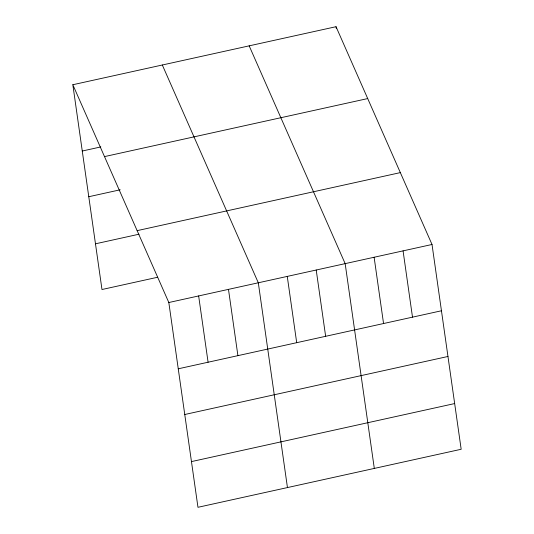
<?xml version="1.0" encoding="UTF-8"?>
<svg xmlns="http://www.w3.org/2000/svg" width="534" height="534" viewBox="0 0 534 534"><rect width="100%" height="100%" fill="white"/><g stroke="black" fill="none" stroke-linecap="round" stroke-linejoin="round"><path stroke-width="0.8" d="M72.831 84.732L336.033 26.7L432.019 244.485L461.169 449.268L197.967 507.3L168.817 302.518L72.831 84.732L101.981 289.515L157.61 277.253M82.269 151.022L100.813 146.93M104.51 156.602L367.712 98.57M88.771 196.726L120.217 189.79M137.145 230.648L400.346 172.615M95.473 243.811L139.007 234.212M168.817 302.518L432.019 244.485M178.256 368.8L441.458 310.768M184.757 414.504L447.959 356.472M191.459 461.596L454.661 403.564M249.178 45.851L345.164 263.636L374.307 468.418M162.323 65.001L258.309 282.786L287.452 487.569M403.07 250.867L412.502 317.156M374.114 257.248L383.552 323.537M336.033 26.7L336.266 28.335M316.215 270.017L325.647 336.307M287.259 276.398L296.697 342.688M228.479 289.361L237.91 355.651M198.648 295.936L208.086 362.226"/></g></svg>
